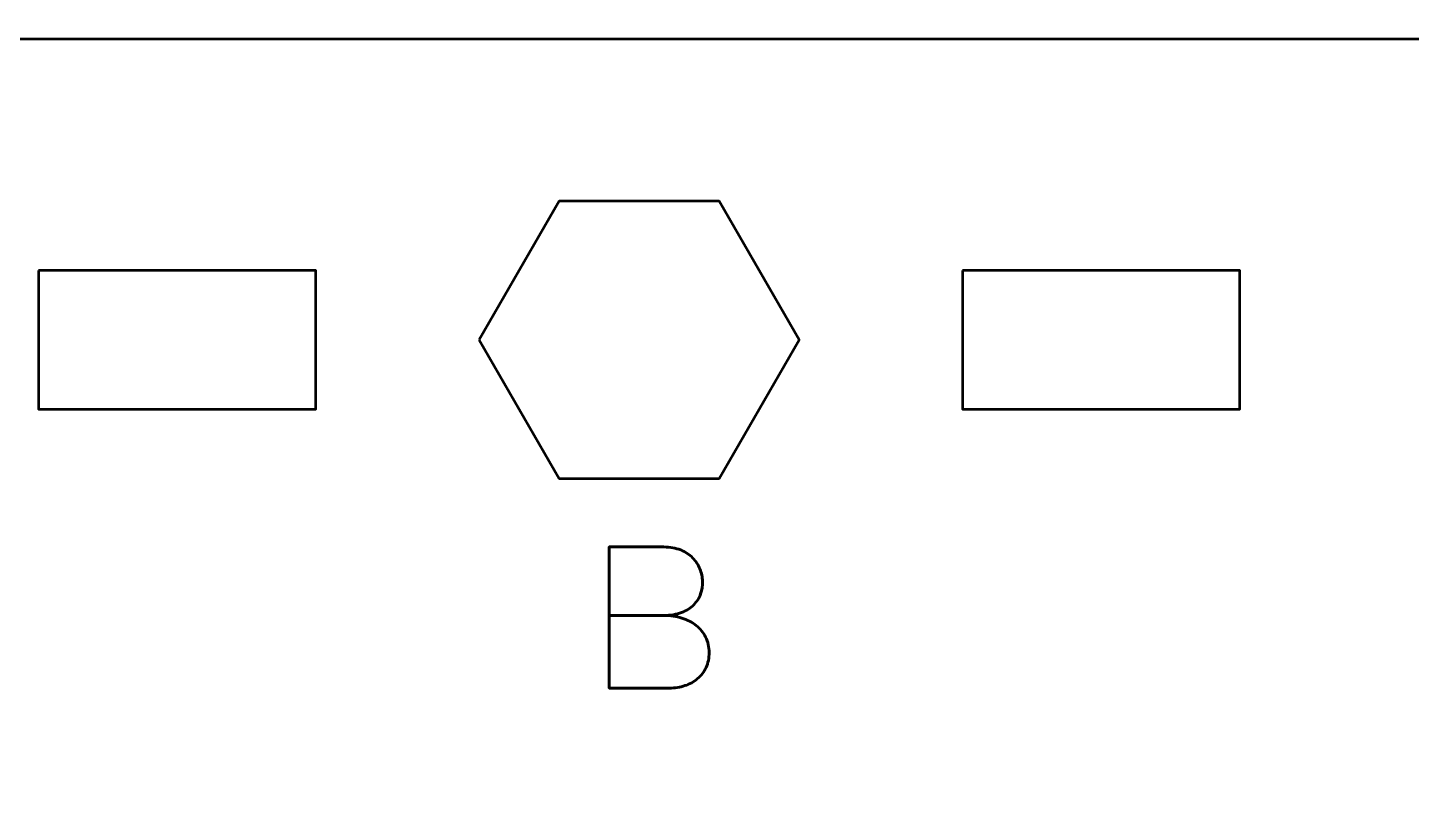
# Model space of a CAD drawing. Header units: centimetres. Extents: x -21 to 0, y -29.7 to 0.
# Drawn here: x -6.823 to -3.829, y -24.557 to -22.875 of the extents above; entities that cross this region are included whole.
import ezdxf

# ---------------------------------------------------------------- set-up
doc = ezdxf.new("R2010")
doc.units = ezdxf.units.CM
doc.header["$MEASUREMENT"] = 0
doc.layers.add('Layer 1', color=7, linetype='Continuous')

msp = doc.modelspace()

# ---------------------------------------------------------------- linework, layer by layer
at = {"layer": 'Layer 1', "color": 1, "lineweight": 53}
msp.add_open_spline([(-21.00003, -29.19995), (-21.00003, -29.19995), (-21.00003, -1.69992), (-21.00003, -1.69992), (-21.00003, -1.69992), (-21.00003, -1.61709), (-20.93286, -1.54992), (-20.85003, -1.54992), (-20.85003, -1.54992), (-20.7672, -1.54992), (-20.70003, -1.48275), (-20.70003, -1.39992), (-20.70003, -1.39992), (-20.70003, -1.31709), (-20.7672, -1.24992), (-20.85003, -1.24992), (-20.85003, -1.24992), (-20.93286, -1.24992), (-21.00003, -1.18275), (-21.00003, -1.09992), (-21.00003, -1.09992), (-21.00003, -1.09992), (-21.00003, -0.49992), (-21.00003, -0.49992), (-21.00003, -0.49992), (-21.00003, -0.22295), (-20.77694, 0.00004), (-20.49994, 0.00004), (-20.49994, 0.00004), (-20.49994, 0.00004), (-0.50008, 0.00004), (-0.50008, 0.00004), (-0.50008, 0.00004), (-0.22294, 0.00004), (0.00002, -0.22295), (0.00002, -0.49992), (0.00002, -0.49992), (0.00002, -0.49992), (0.00002, -29.19995), (0.00002, -29.19995), (0.00002, -29.19995), (0.00002, -29.47695), (-0.22294, -29.70004), (-0.50008, -29.70004), (-0.50008, -29.70004), (-0.50008, -29.70004), (-20.49994, -29.70004), (-20.49994, -29.70004), (-20.49994, -29.70004), (-20.77694, -29.70004), (-21.00003, -29.47695), (-21.00003, -29.19995)], degree=3, knots=[0, 0, 0, 0, 0.0769231, 0.0769231, 0.0769231, 0.0769231, 0.1538462, 0.1538462, 0.1538462, 0.1538462, 0.2307692, 0.2307692, 0.2307692, 0.2307692, 0.3076923, 0.3076923, 0.3076923, 0.3076923, 0.3846154, 0.3846154, 0.3846154, 0.3846154, 0.4615385, 0.4615385, 0.4615385, 0.4615385, 0.5384615, 0.5384615, 0.5384615, 0.5384615, 0.6153846, 0.6153846, 0.6153846, 0.6153846, 0.6923077, 0.6923077, 0.6923077, 0.6923077, 0.7692308, 0.7692308, 0.7692308, 0.7692308, 0.8461538, 0.8461538, 0.8461538, 0.8461538, 0.9230769, 0.9230769, 0.9230769, 0.9230769, 1, 1, 1, 1], dxfattribs=at)
at = {"layer": 'Layer 1', "color": 3, "lineweight": 53}
msp.add_open_spline([(-7.64992, -22.89997), (-7.64992, -22.89997), (-3.35005, -22.89997), (-3.35005, -22.89997), (-3.35005, -22.89997), (-3.07291, -22.89997), (-2.84995, -23.12306), (-2.84995, -23.40006), (-2.84995, -23.40006), (-2.84995, -23.40006), (-2.84995, -27.69993), (-2.84995, -27.69993), (-2.84995, -27.69993), (-2.84995, -27.97707), (-3.07291, -28.20003), (-3.35005, -28.20003), (-3.35005, -28.20003), (-3.35005, -28.20003), (-7.64992, -28.20003), (-7.64992, -28.20003), (-7.64992, -28.20003), (-7.92692, -28.20003), (-8.15001, -27.97707), (-8.15001, -27.69993), (-8.15001, -27.69993), (-8.15001, -27.69993), (-8.15001, -23.40006), (-8.15001, -23.40006), (-8.15001, -23.40006), (-8.15001, -23.12306), (-7.92692, -22.89997), (-7.64992, -22.89997)], degree=3, knots=[0, 0, 0, 0, 0.125, 0.125, 0.125, 0.125, 0.25, 0.25, 0.25, 0.25, 0.375, 0.375, 0.375, 0.375, 0.5, 0.5, 0.5, 0.5, 0.625, 0.625, 0.625, 0.625, 0.75, 0.75, 0.75, 0.75, 0.875, 0.875, 0.875, 0.875, 1, 1, 1, 1], dxfattribs=at)
at = {"layer": 'Layer 1', "lineweight": 53}
for points, knots in [([(-5.84639, -23.55), (-5.84639, -23.55), (-5.75979, -23.4), (-5.75979, -23.4), (-5.75979, -23.4), (-5.75979, -23.4), (-5.67318, -23.25), (-5.67318, -23.25), (-5.67318, -23.25), (-5.67318, -23.25), (-5.49998, -23.25), (-5.49998, -23.25), (-5.49998, -23.25), (-5.49998, -23.25), (-5.32678, -23.25), (-5.32678, -23.25), (-5.32678, -23.25), (-5.32678, -23.25), (-5.24017, -23.4), (-5.24017, -23.4), (-5.24017, -23.4), (-5.24017, -23.4), (-5.15357, -23.55), (-5.15357, -23.55), (-5.15357, -23.55), (-5.15357, -23.55), (-5.24017, -23.7), (-5.24017, -23.7), (-5.24017, -23.7), (-5.24017, -23.7), (-5.32678, -23.85), (-5.32678, -23.85), (-5.32678, -23.85), (-5.32678, -23.85), (-5.49998, -23.85), (-5.49998, -23.85), (-5.49998, -23.85), (-5.49998, -23.85), (-5.67318, -23.85), (-5.67318, -23.85), (-5.67318, -23.85), (-5.67318, -23.85), (-5.75979, -23.7), (-5.75979, -23.7), (-5.75979, -23.7), (-5.75979, -23.7), (-5.84639, -23.55), (-5.84639, -23.55)], [0, 0, 0, 0, 0.0833333, 0.0833333, 0.0833333, 0.0833333, 0.1666667, 0.1666667, 0.1666667, 0.1666667, 0.25, 0.25, 0.25, 0.25, 0.3333333, 0.3333333, 0.3333333, 0.3333333, 0.4166667, 0.4166667, 0.4166667, 0.4166667, 0.5, 0.5, 0.5, 0.5, 0.5833333, 0.5833333, 0.5833333, 0.5833333, 0.6666667, 0.6666667, 0.6666667, 0.6666667, 0.75, 0.75, 0.75, 0.75, 0.8333333, 0.8333333, 0.8333333, 0.8333333, 0.9166667, 0.9166667, 0.9166667, 0.9166667, 1, 1, 1, 1]), ([(-6.79997, -23.40006), (-6.79997, -23.40006), (-6.19996, -23.40006), (-6.19996, -23.40006), (-6.19996, -23.40006), (-6.19996, -23.40006), (-6.19996, -23.70007), (-6.19996, -23.70007), (-6.19996, -23.70007), (-6.19996, -23.70007), (-6.79997, -23.70007), (-6.79997, -23.70007), (-6.79997, -23.70007), (-6.79997, -23.70007), (-6.79997, -23.40006), (-6.79997, -23.40006)], [0, 0, 0, 0, 0.25, 0.25, 0.25, 0.25, 0.5, 0.5, 0.5, 0.5, 0.75, 0.75, 0.75, 0.75, 1, 1, 1, 1]), ([(-4.8, -23.40006), (-4.8, -23.40006), (-4.2, -23.40006), (-4.2, -23.40006), (-4.2, -23.40006), (-4.2, -23.40006), (-4.2, -23.70007), (-4.2, -23.70007), (-4.2, -23.70007), (-4.2, -23.70007), (-4.8, -23.70007), (-4.8, -23.70007), (-4.8, -23.70007), (-4.8, -23.70007), (-4.8, -23.40006), (-4.8, -23.40006)], [0, 0, 0, 0, 0.25, 0.25, 0.25, 0.25, 0.5, 0.5, 0.5, 0.5, 0.75, 0.75, 0.75, 0.75, 1, 1, 1, 1])]:
    msp.add_open_spline(points, degree=3, knots=knots, dxfattribs=at)
at = {"layer": 'Layer 1', "color": 5, "lineweight": 53}
msp.add_open_spline([(-5.56458, -24.14636), (-5.56458, -24.14636), (-5.44732, -24.14636), (-5.44732, -24.14636), (-5.44732, -24.14636), (-5.43208, -24.14629), (-5.4191, -24.14418), (-5.40816, -24.14001), (-5.40816, -24.14001), (-5.39729, -24.13592), (-5.38848, -24.13035), (-5.38163, -24.12336), (-5.38163, -24.12336), (-5.37479, -24.11638), (-5.36985, -24.10848), (-5.36674, -24.09973), (-5.36674, -24.09973), (-5.36371, -24.09105), (-5.3623, -24.08202), (-5.36265, -24.07271), (-5.36265, -24.07271), (-5.36308, -24.06339), (-5.36505, -24.05436), (-5.36858, -24.04554), (-5.36858, -24.04554), (-5.37204, -24.03672), (-5.37726, -24.02875), (-5.3841, -24.02162), (-5.3841, -24.02162), (-5.39094, -24.0145), (-5.39948, -24.00885), (-5.40985, -24.00469), (-5.40985, -24.00469), (-5.42023, -24.00046), (-5.43243, -23.99827), (-5.44647, -23.9982), (-5.44647, -23.9982), (-5.44647, -23.9982), (-5.56458, -23.9982), (-5.56458, -23.9982), (-5.56458, -23.9982), (-5.56458, -23.9982), (-5.56458, -24.30342), (-5.56458, -24.30342), (-5.56458, -24.30342), (-5.56458, -24.30342), (-5.43462, -24.30342), (-5.43462, -24.30342), (-5.43462, -24.30342), (-5.42248, -24.30342), (-5.41119, -24.30166), (-5.40075, -24.2982), (-5.40075, -24.2982), (-5.39031, -24.29467), (-5.38121, -24.28966), (-5.37331, -24.28296), (-5.37331, -24.28296), (-5.36547, -24.27633), (-5.35934, -24.26828), (-5.35496, -24.25876), (-5.35496, -24.25876), (-5.35059, -24.24923), (-5.34833, -24.23844), (-5.34826, -24.22637), (-5.34826, -24.22637), (-5.34854, -24.21424), (-5.35108, -24.2033), (-5.35595, -24.1935), (-5.35595, -24.1935), (-5.36082, -24.18369), (-5.36759, -24.17529), (-5.37634, -24.16824), (-5.37634, -24.16824), (-5.38509, -24.16125), (-5.39553, -24.15582), (-5.40753, -24.15208), (-5.40753, -24.15208), (-5.41952, -24.14834), (-5.43278, -24.14644), (-5.44732, -24.14636), (-5.44732, -24.14636), (-5.43278, -24.14644), (-5.41952, -24.14834), (-5.40753, -24.15208), (-5.40753, -24.15208), (-5.39553, -24.15582), (-5.38509, -24.16125), (-5.37634, -24.16824), (-5.37634, -24.16824), (-5.36759, -24.17529), (-5.36082, -24.18369), (-5.35595, -24.1935), (-5.35595, -24.1935), (-5.35108, -24.2033), (-5.34854, -24.21424), (-5.34826, -24.22637), (-5.34826, -24.22637), (-5.34833, -24.23844), (-5.35059, -24.24923), (-5.35496, -24.25876), (-5.35496, -24.25876), (-5.35934, -24.26828), (-5.36547, -24.27633), (-5.37331, -24.28296), (-5.37331, -24.28296), (-5.38121, -24.28966), (-5.39031, -24.29467), (-5.40075, -24.2982), (-5.40075, -24.2982), (-5.41119, -24.30166), (-5.42248, -24.30342), (-5.43462, -24.30342), (-5.43462, -24.30342), (-5.43462, -24.30342), (-5.56458, -24.30342), (-5.56458, -24.30342), (-5.56458, -24.30342), (-5.56458, -24.30342), (-5.56458, -23.9982), (-5.56458, -23.9982), (-5.56458, -23.9982), (-5.56458, -23.9982), (-5.44647, -23.9982), (-5.44647, -23.9982), (-5.44647, -23.9982), (-5.43243, -23.99827), (-5.42023, -24.00046), (-5.40985, -24.00469), (-5.40985, -24.00469), (-5.39948, -24.00885), (-5.39094, -24.0145), (-5.3841, -24.02162), (-5.3841, -24.02162), (-5.37726, -24.02875), (-5.37204, -24.03672), (-5.36858, -24.04554), (-5.36858, -24.04554), (-5.36505, -24.05436), (-5.36308, -24.06339), (-5.36265, -24.07271), (-5.36265, -24.07271), (-5.3623, -24.08202), (-5.36371, -24.09105), (-5.36674, -24.09973), (-5.36674, -24.09973), (-5.36985, -24.10848), (-5.37479, -24.11638), (-5.38163, -24.12336), (-5.38163, -24.12336), (-5.38848, -24.13035), (-5.39729, -24.13592), (-5.40816, -24.14001), (-5.40816, -24.14001), (-5.4191, -24.14418), (-5.43208, -24.14629), (-5.44732, -24.14636), (-5.44732, -24.14636), (-5.44732, -24.14636), (-5.56458, -24.14636), (-5.56458, -24.14636)], degree=3, knots=[0, 0, 0, 0, 0.025, 0.025, 0.025, 0.025, 0.05, 0.05, 0.05, 0.05, 0.075, 0.075, 0.075, 0.075, 0.1, 0.1, 0.1, 0.1, 0.125, 0.125, 0.125, 0.125, 0.15, 0.15, 0.15, 0.15, 0.175, 0.175, 0.175, 0.175, 0.2, 0.2, 0.2, 0.2, 0.225, 0.225, 0.225, 0.225, 0.25, 0.25, 0.25, 0.25, 0.275, 0.275, 0.275, 0.275, 0.3, 0.3, 0.3, 0.3, 0.325, 0.325, 0.325, 0.325, 0.35, 0.35, 0.35, 0.35, 0.375, 0.375, 0.375, 0.375, 0.4, 0.4, 0.4, 0.4, 0.425, 0.425, 0.425, 0.425, 0.45, 0.45, 0.45, 0.45, 0.475, 0.475, 0.475, 0.475, 0.5, 0.5, 0.5, 0.5, 0.525, 0.525, 0.525, 0.525, 0.55, 0.55, 0.55, 0.55, 0.575, 0.575, 0.575, 0.575, 0.6, 0.6, 0.6, 0.6, 0.625, 0.625, 0.625, 0.625, 0.65, 0.65, 0.65, 0.65, 0.675, 0.675, 0.675, 0.675, 0.7, 0.7, 0.7, 0.7, 0.725, 0.725, 0.725, 0.725, 0.75, 0.75, 0.75, 0.75, 0.775, 0.775, 0.775, 0.775, 0.8, 0.8, 0.8, 0.8, 0.825, 0.825, 0.825, 0.825, 0.85, 0.85, 0.85, 0.85, 0.875, 0.875, 0.875, 0.875, 0.9, 0.9, 0.9, 0.9, 0.925, 0.925, 0.925, 0.925, 0.95, 0.95, 0.95, 0.95, 0.975, 0.975, 0.975, 0.975, 1, 1, 1, 1], dxfattribs=at)

doc.saveas('drawing.dxf')
